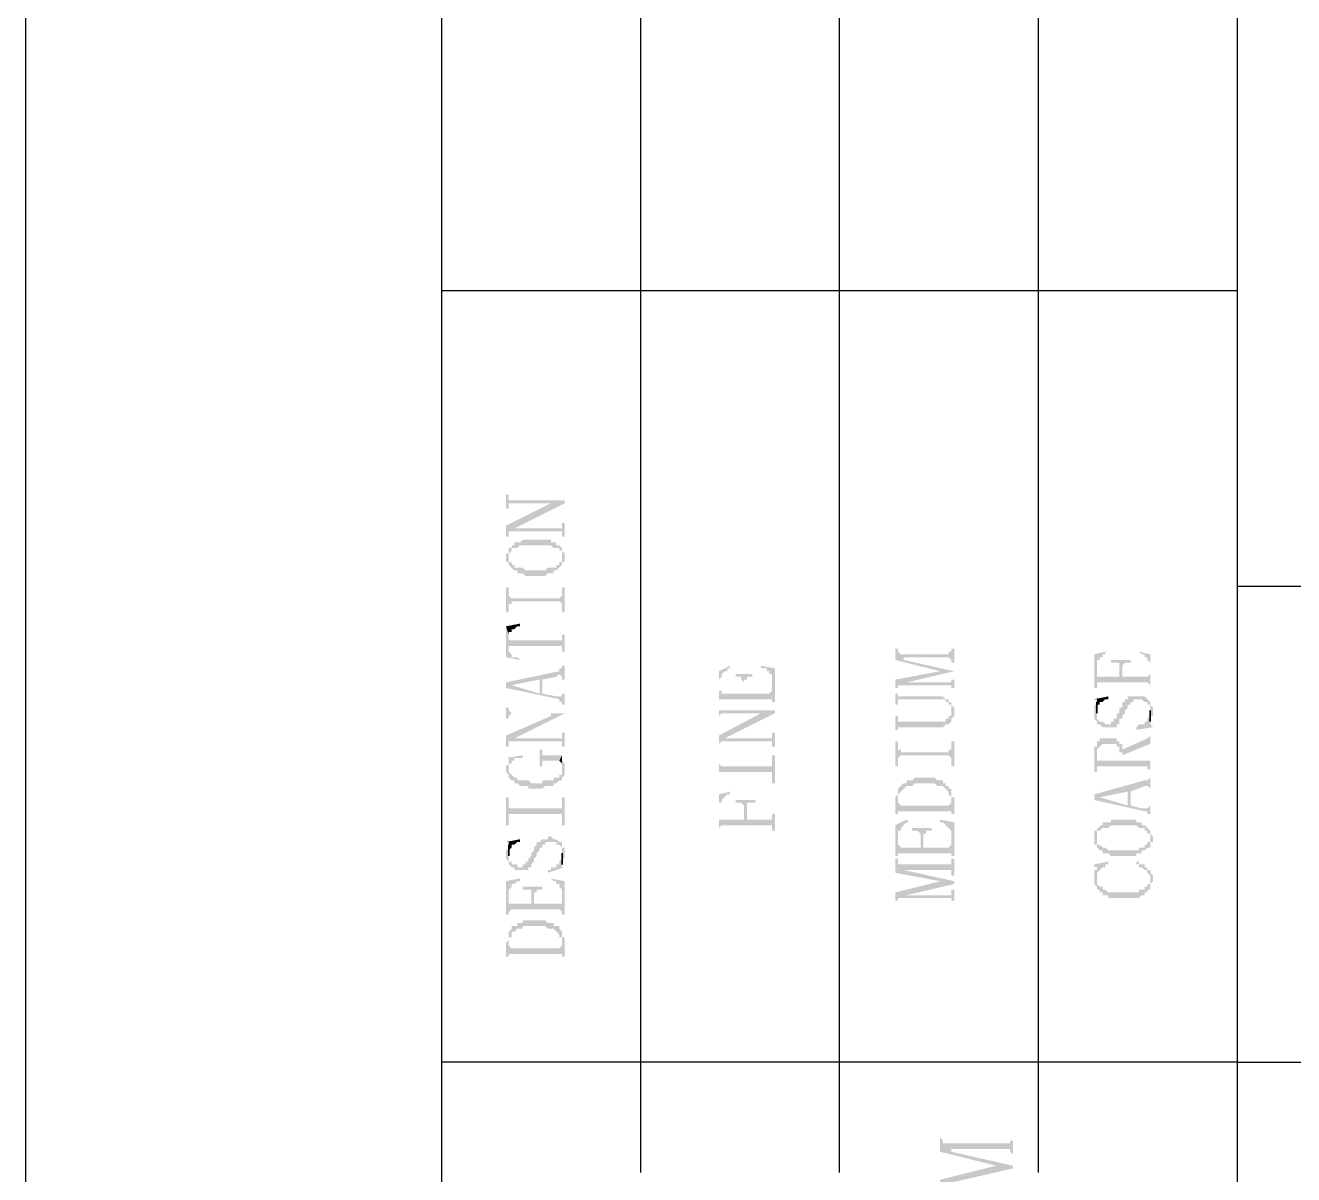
# Model space of a CAD drawing. Header units: millimetres. Extents: x 7018 to 13530, y 4187 to 5692.
# Drawn here: x 8881.97 to 8902.4, y 4550.47 to 4569 of the extents above; entities that cross this region are included whole.
import ezdxf

# ---------------------------------------------------------------- set-up
doc = ezdxf.new("R2010")
doc.units = ezdxf.units.MM

msp = doc.modelspace()

# ---------------------------------------------------------------- hatches: boundary and pattern name
at = {"transparency": 33554559}
for points in [[(8889.713, 4561.43), (8889.713, 4561.204), (8889.759, 4561.204), (8889.759, 4561.294), (8890.661, 4561.294), (8890.661, 4561.339), (8889.759, 4561.339), (8889.759, 4561.43)], [(8889.713, 4560.933), (8889.713, 4560.753), (8889.759, 4560.753), (8889.759, 4560.843), (8889.804, 4560.843), (8889.849, 4560.888), (8890.661, 4561.294), (8890.436, 4561.294)], [(8889.804, 4560.843), (8890.616, 4560.843), (8890.616, 4560.753), (8890.661, 4560.753), (8890.661, 4560.978), (8890.616, 4560.978), (8890.616, 4560.933), (8890.616, 4560.888), (8889.849, 4560.888)], [(8889.759, 4560.527), (8889.759, 4560.437), (8889.759, 4560.482), (8889.759, 4560.482), (8889.804, 4560.527), (8889.804, 4560.572), (8889.894, 4560.572), (8889.939, 4560.617), (8890.436, 4560.617), (8890.481, 4560.572), (8890.571, 4560.572), (8890.571, 4560.527), (8890.616, 4560.527), (8890.616, 4560.482), (8890.616, 4560.437), (8890.616, 4560.572), (8890.616, 4560.572), (8890.571, 4560.617), (8890.526, 4560.617), (8890.526, 4560.662), (8890.436, 4560.662), (8890.436, 4560.708), (8889.984, 4560.708), (8889.939, 4560.662), (8889.849, 4560.662), (8889.849, 4560.617), (8889.804, 4560.617), (8889.804, 4560.572), (8889.759, 4560.572)], [(8889.713, 4560.437), (8889.713, 4560.392), (8889.713, 4560.347), (8889.759, 4560.347), (8889.759, 4560.301), (8889.759, 4560.301), (8889.804, 4560.256), (8889.804, 4560.256), (8889.849, 4560.211), (8889.894, 4560.211), (8889.894, 4560.166), (8889.984, 4560.166), (8890.029, 4560.121), (8890.345, 4560.121), (8890.39, 4560.166), (8890.481, 4560.166), (8890.481, 4560.211), (8890.526, 4560.211), (8890.571, 4560.256), (8890.571, 4560.256), (8890.616, 4560.301), (8890.616, 4560.347), (8890.661, 4560.347), (8890.661, 4560.392), (8890.661, 4560.437), (8890.661, 4560.482), (8890.661, 4560.482), (8890.616, 4560.527), (8890.616, 4560.437), (8890.616, 4560.392), (8890.616, 4560.347), (8890.571, 4560.347), (8890.571, 4560.301), (8890.526, 4560.301), (8890.526, 4560.256), (8890.39, 4560.256), (8890.345, 4560.211), (8890.029, 4560.211), (8889.984, 4560.256), (8889.849, 4560.256), (8889.849, 4560.301), (8889.804, 4560.301), (8889.804, 4560.347), (8889.759, 4560.347), (8889.759, 4560.392), (8889.759, 4560.527), (8889.759, 4560.482), (8889.713, 4560.482)], [(8889.713, 4559.94), (8889.713, 4559.534), (8889.759, 4559.534), (8889.759, 4559.67), (8889.804, 4559.67), (8889.804, 4559.715), (8890.571, 4559.715), (8890.616, 4559.67), (8890.616, 4559.534), (8890.661, 4559.534), (8890.661, 4559.94), (8890.616, 4559.94), (8890.616, 4559.805), (8890.616, 4559.805), (8890.571, 4559.76), (8889.804, 4559.76), (8889.759, 4559.805), (8889.759, 4559.94)], [(8889.713, 4559.309), (8889.759, 4559.173), (8889.759, 4559.218), (8889.804, 4559.218), (8889.804, 4559.263), (8889.849, 4559.263), (8889.894, 4559.309), (8889.939, 4559.309), (8889.939, 4559.354)], [(8889.713, 4559.309), (8889.713, 4558.812), (8889.939, 4558.767), (8889.939, 4558.767), (8889.894, 4558.812), (8889.804, 4558.812), (8889.804, 4558.857), (8889.804, 4558.857), (8889.759, 4558.902), (8889.759, 4559.173)], [(8889.759, 4559.173), (8889.759, 4558.947), (8889.759, 4558.993), (8890.616, 4558.993), (8890.616, 4558.902), (8890.661, 4558.902), (8890.661, 4559.173), (8890.616, 4559.173), (8890.616, 4559.128), (8890.616, 4559.083), (8889.759, 4559.083), (8889.759, 4559.128)], [(8895.987, 4558.947), (8895.987, 4558.767), (8896.709, 4558.586), (8896.935, 4558.586), (8896.122, 4558.767), (8896.122, 4558.812), (8896.077, 4558.857), (8896.077, 4558.857), (8896.032, 4558.902), (8896.032, 4558.947), (8896.032, 4558.947)], [(8896.077, 4558.857), (8896.122, 4558.812), (8896.844, 4558.812), (8896.889, 4558.767), (8896.889, 4558.722), (8896.935, 4558.722), (8896.935, 4558.947), (8896.889, 4558.947), (8896.889, 4558.902), (8896.844, 4558.902), (8896.844, 4558.857)], [(8899.191, 4558.857), (8899.191, 4558.316), (8899.236, 4558.316), (8899.236, 4558.677), (8899.236, 4558.722), (8899.236, 4558.767), (8899.281, 4558.767), (8899.281, 4558.812), (8899.327, 4558.812), (8899.327, 4558.857), (8899.372, 4558.857), (8899.372, 4558.902)], [(8899.913, 4558.902), (8899.913, 4558.902), (8899.958, 4558.857), (8900.004, 4558.857), (8900.004, 4558.812), (8900.049, 4558.812), (8900.049, 4558.767), (8900.049, 4558.767), (8900.094, 4558.722), (8900.094, 4558.677), (8900.094, 4558.316), (8900.094, 4558.857)], [(8889.713, 4558.406), (8889.713, 4558.316), (8889.804, 4558.361), (8890.255, 4558.451), (8890.255, 4558.225), (8890.3, 4558.451), (8890.526, 4558.496), (8890.526, 4558.496), (8890.571, 4558.541), (8890.616, 4558.496), (8890.616, 4558.451), (8890.661, 4558.451), (8890.661, 4558.677), (8890.616, 4558.677), (8890.616, 4558.632), (8890.571, 4558.632), (8890.571, 4558.586)], [(8893.144, 4558.586), (8893.144, 4558.09), (8893.144, 4558.451), (8893.144, 4558.451), (8893.189, 4558.496), (8893.189, 4558.541), (8893.189, 4558.541), (8893.234, 4558.586), (8893.279, 4558.586), (8893.279, 4558.632), (8893.324, 4558.632), (8893.324, 4558.677)], [(8893.82, 4558.632), (8893.911, 4558.632), (8893.911, 4558.586), (8893.956, 4558.586), (8893.956, 4558.541), (8894.001, 4558.541), (8894.001, 4558.496), (8894.001, 4558.09), (8894.046, 4558.09), (8894.046, 4558.632), (8893.82, 4558.677)], [(8899.236, 4558.361), (8899.236, 4558.406), (8900.049, 4558.406), (8900.094, 4558.361), (8900.094, 4558.541), (8900.094, 4558.541), (8900.049, 4558.496), (8899.643, 4558.496), (8899.643, 4558.632), (8899.597, 4558.496), (8899.236, 4558.496), (8899.236, 4558.677)], [(8899.462, 4558.767), (8899.462, 4558.722), (8899.597, 4558.722), (8899.597, 4558.677), (8899.597, 4558.496), (8899.643, 4558.632), (8899.643, 4558.677), (8899.643, 4558.677), (8899.688, 4558.722), (8899.778, 4558.722), (8899.778, 4558.767)], [(8889.713, 4558.316), (8890.571, 4558.135), (8890.571, 4558.09), (8890.616, 4558.09), (8890.616, 4558.045), (8890.661, 4558.045), (8890.661, 4558.225), (8890.616, 4558.225), (8890.616, 4558.18), (8890.526, 4558.18), (8890.3, 4558.225), (8890.3, 4558.451), (8890.255, 4558.225), (8889.804, 4558.361), (8889.804, 4558.361)], [(8893.144, 4558.09), (8893.144, 4558.135), (8894.001, 4558.135), (8894.001, 4558.27), (8894.001, 4558.27), (8893.956, 4558.225), (8893.55, 4558.225), (8893.55, 4558.406), (8893.55, 4558.225), (8893.189, 4558.225), (8893.189, 4558.27), (8893.144, 4558.27), (8893.144, 4558.451)], [(8893.414, 4558.541), (8893.414, 4558.496), (8893.505, 4558.496), (8893.505, 4558.451), (8893.505, 4558.451), (8893.55, 4558.406), (8893.55, 4558.225), (8893.55, 4558.406), (8893.55, 4558.451), (8893.595, 4558.451), (8893.595, 4558.496), (8893.685, 4558.496), (8893.685, 4558.541)], [(8895.987, 4558.451), (8895.987, 4558.316), (8896.032, 4558.316), (8896.032, 4558.361), (8896.077, 4558.361), (8896.167, 4558.406), (8896.935, 4558.586), (8896.709, 4558.586)], [(8896.077, 4558.361), (8896.889, 4558.361), (8896.889, 4558.316), (8896.935, 4558.316), (8896.935, 4558.451), (8896.889, 4558.451), (8896.889, 4558.406), (8896.167, 4558.406)], [(8895.987, 4558.225), (8895.987, 4558.045), (8896.032, 4558.045), (8896.032, 4558.09), (8896.032, 4558.135), (8896.799, 4558.135), (8896.799, 4558.09), (8896.844, 4558.09), (8896.844, 4558.045), (8896.889, 4558.045), (8896.889, 4557.955), (8896.889, 4558.09), (8896.844, 4558.09), (8896.844, 4558.135), (8896.799, 4558.135), (8896.754, 4558.18), (8896.032, 4558.18), (8896.032, 4558.225), (8896.032, 4558.225)], [(8893.144, 4558.045), (8893.144, 4557.819), (8893.144, 4557.864), (8893.144, 4557.864), (8893.189, 4557.909), (8894.046, 4557.909), (8894.046, 4557.955), (8893.144, 4557.955)], [(8895.987, 4557.864), (8895.987, 4557.639), (8896.032, 4557.639), (8896.032, 4557.684), (8896.754, 4557.684), (8896.799, 4557.729), (8896.844, 4557.729), (8896.889, 4557.774), (8896.889, 4557.819), (8896.889, 4557.819), (8896.935, 4557.864), (8896.935, 4557.955), (8896.935, 4558), (8896.935, 4558), (8896.889, 4558.045), (8896.889, 4557.909), (8896.889, 4557.864), (8896.844, 4557.864), (8896.844, 4557.819), (8896.799, 4557.819), (8896.799, 4557.774), (8896.032, 4557.774), (8896.032, 4557.819), (8896.032, 4557.864)], [(8899.191, 4557.909), (8899.191, 4557.819), (8899.191, 4557.819), (8899.236, 4557.774), (8899.236, 4557.729), (8899.281, 4557.729), (8899.327, 4557.684), (8899.552, 4557.684), (8899.552, 4557.729), (8899.597, 4557.729), (8899.597, 4557.774), (8899.597, 4557.819), (8899.643, 4557.819), (8899.643, 4557.864), (8899.643, 4557.864), (8899.688, 4557.909), (8899.688, 4557.955), (8899.688, 4557.955), (8899.733, 4558), (8899.733, 4558.045), (8899.778, 4558.045), (8899.778, 4558.09), (8899.823, 4558.09), (8899.823, 4558.135), (8899.958, 4558.135), (8900.004, 4558.09), (8900.049, 4558.09), (8900.049, 4558.045), (8900.094, 4558.045), (8900.094, 4557.955), (8900.094, 4557.819), (8900.094, 4557.864), (8900.139, 4557.864), (8900.139, 4557.955), (8900.139, 4558), (8900.094, 4558.045), (8900.094, 4558.09), (8900.094, 4558.09), (8900.049, 4558.135), (8900.049, 4558.135), (8900.004, 4558.18), (8899.733, 4558.18), (8899.733, 4558.135), (8899.688, 4558.135), (8899.688, 4558.09), (8899.643, 4558.09), (8899.643, 4558), (8899.597, 4558), (8899.597, 4557.909), (8899.552, 4557.909), (8899.552, 4557.819), (8899.507, 4557.819), (8899.507, 4557.774), (8899.462, 4557.774), (8899.462, 4557.729), (8899.372, 4557.729), (8899.327, 4557.774), (8899.281, 4557.774), (8899.236, 4557.819), (8899.236, 4557.864), (8899.236, 4558.045), (8899.191, 4558.045), (8899.191, 4558), (8899.191, 4557.955)], [(8899.191, 4558.135), (8899.236, 4558.135), (8899.236, 4557.955), (8899.236, 4558.045), (8899.281, 4558.045), (8899.281, 4558.09), (8899.327, 4558.09), (8899.372, 4558.135), (8899.417, 4558.135), (8899.417, 4558.18)], [(8889.713, 4558), (8889.713, 4557.819), (8889.759, 4557.819), (8889.759, 4557.864), (8889.759, 4557.864), (8889.804, 4557.909), (8890.436, 4557.909), (8890.436, 4557.864), (8890.661, 4557.909), (8889.804, 4557.909), (8889.759, 4557.955), (8889.759, 4558)], [(8889.713, 4557.548), (8889.713, 4557.368), (8889.759, 4557.368), (8889.759, 4557.413), (8889.759, 4557.458), (8889.804, 4557.458), (8889.849, 4557.503), (8890.661, 4557.909), (8890.436, 4557.864)], [(8893.144, 4557.548), (8893.144, 4557.368), (8893.144, 4557.413), (8893.144, 4557.413), (8893.189, 4557.458), (8893.189, 4557.458), (8893.234, 4557.503), (8894.046, 4557.909), (8893.82, 4557.909)], [(8899.868, 4557.684), (8899.868, 4557.639), (8900.139, 4557.684), (8900.094, 4557.729), (8900.094, 4557.909), (8900.094, 4557.864), (8900.049, 4557.819), (8900.049, 4557.774), (8900.004, 4557.774), (8900.004, 4557.729), (8899.913, 4557.729)], [(8889.804, 4557.458), (8890.616, 4557.458), (8890.616, 4557.413), (8890.616, 4557.368), (8890.661, 4557.368), (8890.661, 4557.594), (8890.616, 4557.594), (8890.616, 4557.503), (8889.849, 4557.503)], [(8893.189, 4557.458), (8894.001, 4557.458), (8894.001, 4557.368), (8894.046, 4557.368), (8894.046, 4557.594), (8894.001, 4557.594), (8894.001, 4557.548), (8894.001, 4557.503), (8893.234, 4557.503)], [(8899.643, 4557.323), (8899.643, 4557.232), (8900.094, 4557.413), (8900.094, 4557.594), (8900.094, 4557.548), (8900.094, 4557.548), (8900.049, 4557.503), (8900.049, 4557.503)], [(8895.987, 4557.458), (8895.987, 4557.052), (8896.032, 4557.052), (8896.032, 4557.187), (8896.032, 4557.187), (8896.077, 4557.232), (8896.844, 4557.232), (8896.889, 4557.187), (8896.889, 4557.052), (8896.935, 4557.052), (8896.935, 4557.458), (8896.889, 4557.458), (8896.889, 4557.323), (8896.844, 4557.323), (8896.844, 4557.278), (8896.077, 4557.278), (8896.077, 4557.323), (8896.032, 4557.323), (8896.032, 4557.458)], [(8899.191, 4557.278), (8899.191, 4556.962), (8899.236, 4556.962), (8899.236, 4557.278), (8899.236, 4557.323), (8899.236, 4557.323), (8899.281, 4557.368), (8899.281, 4557.368), (8899.327, 4557.413), (8899.552, 4557.413), (8899.552, 4557.368), (8899.597, 4557.368), (8899.597, 4557.323), (8899.597, 4557.278), (8899.643, 4557.278), (8899.643, 4557.142), (8899.643, 4557.413), (8899.597, 4557.413), (8899.597, 4557.458), (8899.552, 4557.458), (8899.552, 4557.503), (8899.281, 4557.503), (8899.281, 4557.458), (8899.236, 4557.458), (8899.236, 4557.413), (8899.236, 4557.368), (8899.191, 4557.368)], [(8899.236, 4557.007), (8899.236, 4557.052), (8900.049, 4557.052), (8900.049, 4557.007), (8900.094, 4557.007), (8900.094, 4556.962), (8900.094, 4557.187), (8900.094, 4557.142), (8899.643, 4557.142), (8899.643, 4557.323), (8899.643, 4557.413), (8899.643, 4557.142), (8899.236, 4557.142), (8899.236, 4557.232)], [(8889.713, 4557.187), (8889.759, 4557.187), (8889.759, 4557.007), (8889.759, 4557.052), (8889.759, 4557.097), (8889.804, 4557.097), (8889.804, 4557.142), (8889.849, 4557.142), (8889.849, 4557.187), (8889.984, 4557.187), (8889.984, 4557.232)], [(8890.255, 4557.323), (8890.255, 4557.052), (8890.3, 4557.052), (8890.3, 4557.097), (8890.3, 4557.142), (8890.571, 4557.142), (8890.616, 4557.232), (8890.3, 4557.232), (8890.3, 4557.278), (8890.3, 4557.323)], [(8890.571, 4557.142), (8890.616, 4557.097), (8890.616, 4557.052), (8890.616, 4557.007), (8890.616, 4557.142), (8890.616, 4557.232)], [(8893.144, 4557.232), (8893.144, 4556.781), (8893.144, 4556.962), (8894.001, 4556.962), (8894.001, 4556.781), (8894.046, 4556.781), (8894.046, 4557.232), (8894.001, 4557.232), (8894.001, 4557.097), (8894.001, 4557.052), (8893.189, 4557.052), (8893.144, 4557.097)], [(8889.713, 4557.007), (8889.713, 4556.962), (8889.713, 4556.962), (8889.759, 4556.917), (8889.759, 4556.871), (8889.759, 4556.871), (8889.804, 4556.826), (8889.849, 4556.826), (8889.849, 4556.781), (8889.894, 4556.781), (8889.939, 4556.736), (8890.075, 4556.736), (8890.075, 4556.691), (8890.3, 4556.691), (8890.345, 4556.736), (8890.481, 4556.736), (8890.481, 4556.781), (8890.526, 4556.781), (8890.571, 4556.826), (8890.616, 4556.826), (8890.616, 4556.871), (8890.616, 4556.871), (8890.661, 4556.917), (8890.661, 4556.962), (8890.661, 4557.052), (8890.661, 4557.097), (8890.661, 4557.097), (8890.616, 4557.142), (8890.616, 4557.007), (8890.616, 4556.962), (8890.616, 4556.917), (8890.571, 4556.917), (8890.571, 4556.871), (8890.481, 4556.871), (8890.481, 4556.826), (8890.3, 4556.826), (8890.3, 4556.781), (8890.12, 4556.781), (8890.075, 4556.826), (8889.894, 4556.826), (8889.894, 4556.871), (8889.849, 4556.871), (8889.804, 4556.917), (8889.804, 4556.917), (8889.759, 4556.962), (8889.759, 4557.007), (8889.759, 4557.142), (8889.759, 4557.097), (8889.713, 4557.052), (8889.713, 4557.052)], [(8895.987, 4556.51), (8895.987, 4556.285), (8896.032, 4556.285), (8896.032, 4556.51), (8896.032, 4556.555), (8896.032, 4556.601), (8896.077, 4556.646), (8896.077, 4556.646), (8896.122, 4556.691), (8896.122, 4556.691), (8896.167, 4556.736), (8896.258, 4556.736), (8896.303, 4556.781), (8896.619, 4556.781), (8896.664, 4556.736), (8896.754, 4556.736), (8896.799, 4556.691), (8896.799, 4556.691), (8896.844, 4556.646), (8896.844, 4556.601), (8896.844, 4556.601), (8896.889, 4556.555), (8896.889, 4556.51), (8896.889, 4556.285), (8896.935, 4556.285), (8896.935, 4556.51), (8896.935, 4556.555), (8896.889, 4556.555), (8896.889, 4556.646), (8896.889, 4556.691), (8896.844, 4556.691), (8896.844, 4556.736), (8896.799, 4556.736), (8896.799, 4556.781), (8896.754, 4556.781), (8896.754, 4556.826), (8896.664, 4556.826), (8896.619, 4556.871), (8896.303, 4556.871), (8896.258, 4556.826), (8896.167, 4556.826), (8896.167, 4556.781), (8896.122, 4556.781), (8896.077, 4556.736), (8896.077, 4556.736), (8896.032, 4556.691), (8896.032, 4556.601), (8896.032, 4556.601), (8895.987, 4556.555), (8895.987, 4556.555)], [(8899.191, 4556.601), (8899.191, 4556.51), (8899.281, 4556.555), (8899.733, 4556.646), (8899.733, 4556.42), (8899.778, 4556.646), (8900.004, 4556.736), (8900.049, 4556.736), (8900.094, 4556.691), (8900.094, 4556.646), (8900.094, 4556.871), (8900.094, 4556.871), (8900.049, 4556.826), (8900.004, 4556.826)], [(8893.144, 4556.601), (8893.144, 4556.014), (8893.144, 4556.375), (8893.144, 4556.465), (8893.189, 4556.465), (8893.189, 4556.51), (8893.189, 4556.51), (8893.234, 4556.555), (8893.234, 4556.555), (8893.279, 4556.601), (8893.324, 4556.601), (8893.324, 4556.646)], [(8899.191, 4556.51), (8900.004, 4556.33), (8900.049, 4556.33), (8900.049, 4556.285), (8900.094, 4556.285), (8900.094, 4556.24), (8900.094, 4556.42), (8900.094, 4556.42), (8900.049, 4556.375), (8899.958, 4556.375), (8899.778, 4556.42), (8899.778, 4556.646), (8899.733, 4556.42), (8899.281, 4556.555), (8899.281, 4556.555)], [(8889.713, 4556.555), (8889.713, 4556.104), (8889.759, 4556.104), (8889.759, 4556.24), (8889.759, 4556.285), (8890.616, 4556.285), (8890.616, 4556.104), (8890.661, 4556.104), (8890.661, 4556.555), (8890.616, 4556.555), (8890.616, 4556.42), (8890.616, 4556.375), (8889.759, 4556.375), (8889.759, 4556.555)], [(8893.144, 4556.059), (8893.144, 4556.059), (8893.189, 4556.104), (8894.001, 4556.104), (8894.001, 4556.014), (8894.046, 4556.014), (8894.046, 4556.285), (8894.001, 4556.285), (8894.001, 4556.24), (8894.001, 4556.194), (8893.595, 4556.194), (8893.595, 4556.375), (8893.55, 4556.194), (8893.144, 4556.194), (8893.144, 4556.375)], [(8893.414, 4556.51), (8893.414, 4556.465), (8893.505, 4556.465), (8893.55, 4556.42), (8893.55, 4556.194), (8893.595, 4556.375), (8893.595, 4556.42), (8893.595, 4556.465), (8893.73, 4556.465), (8893.73, 4556.51)], [(8896.032, 4556.285), (8896.032, 4556.33), (8896.889, 4556.33), (8896.889, 4556.285), (8896.889, 4556.51), (8896.889, 4556.465), (8896.889, 4556.465), (8896.844, 4556.42), (8896.077, 4556.42), (8896.032, 4556.465), (8896.032, 4556.51)], [(8895.987, 4556.104), (8895.987, 4555.608), (8896.032, 4555.608), (8896.032, 4555.969), (8896.032, 4556.014), (8896.077, 4556.014), (8896.077, 4556.059), (8896.077, 4556.059), (8896.122, 4556.104), (8896.122, 4556.104), (8896.167, 4556.149), (8896.213, 4556.149), (8896.167, 4556.194)], [(8896.709, 4556.149), (8896.754, 4556.149), (8896.799, 4556.104), (8896.799, 4556.104), (8896.844, 4556.059), (8896.844, 4556.059), (8896.889, 4556.014), (8896.889, 4555.608), (8896.935, 4555.608), (8896.935, 4556.149), (8896.709, 4556.194)], [(8899.236, 4556.014), (8899.236, 4555.878), (8899.236, 4555.969), (8899.236, 4556.014), (8899.281, 4556.014), (8899.327, 4556.059), (8899.417, 4556.059), (8899.462, 4556.104), (8899.868, 4556.104), (8899.913, 4556.059), (8900.004, 4556.059), (8900.004, 4556.014), (8900.049, 4556.014), (8900.049, 4555.969), (8900.094, 4555.969), (8900.094, 4555.924), (8900.094, 4555.878), (8900.094, 4556.014), (8900.094, 4556.014), (8900.049, 4556.059), (8900.049, 4556.059), (8900.004, 4556.104), (8899.958, 4556.104), (8899.958, 4556.149), (8899.868, 4556.149), (8899.868, 4556.194), (8899.462, 4556.194), (8899.462, 4556.149), (8899.327, 4556.149), (8899.327, 4556.104), (8899.281, 4556.104), (8899.281, 4556.059), (8899.236, 4556.059)], [(8896.032, 4555.608), (8896.032, 4555.653), (8896.889, 4555.653), (8896.889, 4555.608), (8896.889, 4555.788), (8896.889, 4555.788), (8896.844, 4555.743), (8896.438, 4555.743), (8896.438, 4555.924), (8896.393, 4555.743), (8896.077, 4555.743), (8896.032, 4555.788), (8896.032, 4555.969)], [(8896.258, 4556.059), (8896.258, 4556.014), (8896.348, 4556.014), (8896.393, 4555.969), (8896.393, 4555.924), (8896.393, 4555.743), (8896.438, 4555.924), (8896.438, 4555.969), (8896.483, 4555.969), (8896.483, 4556.014), (8896.574, 4556.014), (8896.574, 4556.059)], [(8899.191, 4555.878), (8899.191, 4555.833), (8899.191, 4555.788), (8899.236, 4555.788), (8899.236, 4555.743), (8899.236, 4555.743), (8899.281, 4555.698), (8899.327, 4555.698), (8899.327, 4555.653), (8899.417, 4555.653), (8899.462, 4555.608), (8899.868, 4555.608), (8899.868, 4555.653), (8899.958, 4555.653), (8899.958, 4555.698), (8900.004, 4555.698), (8900.049, 4555.743), (8900.094, 4555.743), (8900.094, 4555.788), (8900.094, 4555.833), (8900.139, 4555.833), (8900.139, 4555.878), (8900.139, 4555.924), (8900.139, 4555.924), (8900.094, 4555.969), (8900.094, 4556.014), (8900.094, 4555.878), (8900.094, 4555.833), (8900.049, 4555.833), (8900.049, 4555.788), (8900.004, 4555.788), (8900.004, 4555.743), (8899.913, 4555.743), (8899.913, 4555.698), (8899.417, 4555.698), (8899.372, 4555.743), (8899.327, 4555.743), (8899.281, 4555.788), (8899.236, 4555.788), (8899.236, 4555.833), (8899.236, 4555.878), (8899.236, 4556.014), (8899.191, 4556.014), (8899.191, 4555.969), (8899.191, 4555.924)], [(8889.713, 4555.608), (8889.713, 4555.563), (8889.713, 4555.563), (8889.759, 4555.517), (8889.759, 4555.472), (8889.759, 4555.472), (8889.804, 4555.427), (8889.849, 4555.427), (8889.849, 4555.382), (8890.075, 4555.382), (8890.075, 4555.427), (8890.12, 4555.427), (8890.12, 4555.472), (8890.12, 4555.472), (8890.165, 4555.517), (8890.165, 4555.563), (8890.21, 4555.608), (8890.21, 4555.653), (8890.255, 4555.698), (8890.255, 4555.743), (8890.3, 4555.743), (8890.3, 4555.788), (8890.345, 4555.788), (8890.345, 4555.833), (8890.526, 4555.833), (8890.526, 4555.788), (8890.571, 4555.788), (8890.616, 4555.743), (8890.616, 4555.698), (8890.616, 4555.517), (8890.616, 4555.563), (8890.661, 4555.563), (8890.661, 4555.608), (8890.661, 4555.653), (8890.661, 4555.698), (8890.661, 4555.743), (8890.616, 4555.743), (8890.616, 4555.788), (8890.616, 4555.833), (8890.571, 4555.833), (8890.526, 4555.878), (8890.481, 4555.878), (8890.436, 4555.924), (8890.39, 4555.924), (8890.39, 4555.878), (8890.3, 4555.878), (8890.255, 4555.833), (8890.21, 4555.833), (8890.21, 4555.788), (8890.21, 4555.788), (8890.165, 4555.743), (8890.165, 4555.698), (8890.12, 4555.653), (8890.12, 4555.608), (8890.075, 4555.563), (8890.075, 4555.517), (8890.029, 4555.517), (8890.029, 4555.472), (8889.984, 4555.472), (8889.984, 4555.427), (8889.894, 4555.427), (8889.894, 4555.472), (8889.804, 4555.472), (8889.804, 4555.517), (8889.759, 4555.517), (8889.759, 4555.608), (8889.759, 4555.743), (8889.759, 4555.743), (8889.713, 4555.698), (8889.713, 4555.653)], [(8889.713, 4555.833), (8889.759, 4555.833), (8889.759, 4555.698), (8889.759, 4555.698), (8889.804, 4555.743), (8889.804, 4555.788), (8889.849, 4555.788), (8889.894, 4555.833), (8889.939, 4555.833), (8889.939, 4555.878)], [(8890.39, 4555.382), (8890.39, 4555.337), (8890.661, 4555.427), (8890.616, 4555.427), (8890.616, 4555.608), (8890.616, 4555.563), (8890.616, 4555.563), (8890.571, 4555.517), (8890.571, 4555.472), (8890.526, 4555.472), (8890.526, 4555.427), (8890.436, 4555.427), (8890.436, 4555.382)], [(8895.987, 4555.563), (8895.987, 4555.337), (8896.709, 4555.201), (8896.709, 4555.201), (8896.935, 4555.156), (8896.935, 4555.201), (8896.122, 4555.382), (8896.122, 4555.382), (8896.077, 4555.472), (8896.032, 4555.472), (8896.032, 4555.563)], [(8896.077, 4555.472), (8896.122, 4555.382), (8896.889, 4555.382), (8896.889, 4555.292), (8896.935, 4555.292), (8896.935, 4555.563), (8896.889, 4555.563), (8896.889, 4555.517), (8896.889, 4555.472), (8896.844, 4555.472)], [(8899.191, 4555.472), (8899.191, 4555.427), (8899.236, 4555.427), (8899.236, 4555.111), (8899.236, 4555.247), (8899.236, 4555.337), (8899.236, 4555.337), (8899.281, 4555.382), (8899.281, 4555.382), (8899.327, 4555.427), (8899.372, 4555.427), (8899.372, 4555.472), (8899.417, 4555.472), (8899.417, 4555.517)], [(8899.191, 4555.247), (8899.191, 4555.201), (8899.191, 4555.156), (8899.191, 4555.156), (8899.236, 4555.111), (8899.236, 4555.382), (8899.191, 4555.382), (8899.191, 4555.292), (8899.191, 4555.292)], [(8899.236, 4555.111), (8899.236, 4555.066), (8899.281, 4555.066), (8899.281, 4555.021), (8899.327, 4555.021), (8899.327, 4554.976), (8899.417, 4554.976), (8899.417, 4554.931), (8899.913, 4554.931), (8899.958, 4554.976), (8900.004, 4554.976), (8900.004, 4555.021), (8900.049, 4555.021), (8900.049, 4555.066), (8900.094, 4555.066), (8900.094, 4555.111), (8900.094, 4555.156), (8900.139, 4555.201), (8900.139, 4555.247), (8900.139, 4555.292), (8900.094, 4555.337), (8900.094, 4555.382), (8900.094, 4555.201), (8900.094, 4555.156), (8900.049, 4555.156), (8900.049, 4555.111), (8900.004, 4555.111), (8900.004, 4555.066), (8899.913, 4555.066), (8899.913, 4555.021), (8899.417, 4555.021), (8899.372, 4555.066), (8899.327, 4555.066), (8899.327, 4555.111), (8899.281, 4555.111), (8899.236, 4555.156), (8899.236, 4555.201), (8899.236, 4555.247)], [(8899.868, 4555.472), (8899.913, 4555.472), (8899.913, 4555.427), (8899.958, 4555.427), (8900.004, 4555.382), (8900.049, 4555.382), (8900.049, 4555.337), (8900.049, 4555.337), (8900.094, 4555.292), (8900.094, 4555.247), (8900.094, 4555.382), (8900.049, 4555.382), (8900.049, 4555.427), (8900.004, 4555.427), (8900.004, 4555.472), (8899.913, 4555.472), (8899.913, 4555.517), (8899.868, 4555.517)], [(8889.713, 4555.201), (8889.713, 4554.66), (8889.759, 4554.66), (8889.759, 4555.021), (8889.759, 4555.066), (8889.759, 4555.066), (8889.804, 4555.111), (8889.804, 4555.156), (8889.849, 4555.156), (8889.894, 4555.201), (8889.939, 4555.201), (8889.939, 4555.247)], [(8890.436, 4555.247), (8890.436, 4555.247), (8890.481, 4555.201), (8890.526, 4555.201), (8890.526, 4555.156), (8890.571, 4555.156), (8890.571, 4555.111), (8890.616, 4555.066), (8890.616, 4555.021), (8890.616, 4554.66), (8890.661, 4554.66), (8890.661, 4555.201)], [(8895.987, 4555.021), (8895.987, 4554.886), (8896.032, 4554.886), (8896.032, 4554.931), (8896.077, 4554.931), (8896.167, 4554.976), (8896.935, 4555.156), (8896.709, 4555.201)], [(8889.759, 4554.705), (8889.759, 4554.705), (8889.804, 4554.75), (8890.571, 4554.75), (8890.616, 4554.705), (8890.616, 4554.886), (8890.616, 4554.84), (8890.165, 4554.84), (8890.165, 4554.976), (8890.12, 4554.84), (8889.759, 4554.84), (8889.759, 4555.021)], [(8889.984, 4555.111), (8889.984, 4555.066), (8890.12, 4555.066), (8890.12, 4555.021), (8890.12, 4554.84), (8890.165, 4554.976), (8890.165, 4555.021), (8890.21, 4555.021), (8890.21, 4555.066), (8890.3, 4555.066), (8890.3, 4555.111)], [(8896.077, 4554.931), (8896.889, 4554.931), (8896.889, 4554.886), (8896.935, 4554.886), (8896.935, 4555.066), (8896.889, 4555.066), (8896.889, 4555.021), (8896.889, 4554.976), (8896.167, 4554.976)], [(8889.713, 4554.209), (8889.713, 4553.983), (8889.759, 4553.983), (8889.759, 4554.209), (8889.759, 4554.299), (8889.804, 4554.299), (8889.804, 4554.344), (8889.804, 4554.389), (8889.849, 4554.389), (8889.894, 4554.434), (8889.984, 4554.434), (8889.984, 4554.479), (8890.345, 4554.479), (8890.39, 4554.434), (8890.481, 4554.434), (8890.526, 4554.389), (8890.526, 4554.389), (8890.571, 4554.344), (8890.571, 4554.299), (8890.616, 4554.299), (8890.616, 4554.254), (8890.616, 4554.209), (8890.616, 4553.983), (8890.661, 4553.983), (8890.661, 4554.209), (8890.661, 4554.299), (8890.616, 4554.299), (8890.616, 4554.344), (8890.616, 4554.389), (8890.616, 4554.389), (8890.571, 4554.434), (8890.571, 4554.479), (8890.481, 4554.479), (8890.481, 4554.525), (8890.39, 4554.525), (8890.345, 4554.57), (8889.984, 4554.57), (8889.984, 4554.525), (8889.894, 4554.525), (8889.894, 4554.479), (8889.804, 4554.479), (8889.804, 4554.434), (8889.804, 4554.434), (8889.759, 4554.389), (8889.759, 4554.344), (8889.759, 4554.254), (8889.759, 4554.254)], [(8889.759, 4553.983), (8889.759, 4554.028), (8890.616, 4554.028), (8890.616, 4553.983), (8890.616, 4554.209), (8890.616, 4554.163), (8890.616, 4554.163), (8890.571, 4554.118), (8889.804, 4554.118), (8889.759, 4554.163), (8889.759, 4554.209)], [(8896.709, 4551.066), (8896.709, 4550.84), (8897.612, 4550.615), (8897.612, 4550.615), (8897.882, 4550.57), (8897.882, 4550.615), (8896.889, 4550.84), (8896.889, 4550.885), (8896.799, 4550.976), (8896.754, 4550.976), (8896.754, 4551.021), (8896.754, 4551.021), (8896.709, 4551.066)], [(8896.799, 4550.976), (8896.889, 4550.885), (8897.837, 4550.885), (8897.837, 4550.84), (8897.837, 4550.84), (8897.882, 4550.795), (8897.882, 4550.75), (8897.882, 4551.066), (8897.882, 4551.021), (8897.837, 4551.021), (8897.837, 4550.976), (8897.792, 4550.976)], [(8896.709, 4550.389), (8896.709, 4550.208), (8896.709, 4550.254), (8896.754, 4550.254), (8896.754, 4550.299), (8896.799, 4550.299), (8896.889, 4550.344), (8897.882, 4550.57), (8897.612, 4550.615)]]:
    msp.add_hatch(color=256, dxfattribs=at).paths.add_polyline_path(points)

# ---------------------------------------------------------------- linework, layer by layer
msp.add_line((8888.675, 4815.918), (8888.675, 4529.177))
for points in [[(9301.969, 4524.918), (9301.969, 4821.918), (8881.969, 4821.918), (8881.969, 4524.918)], [(8899.236, 4558.045), (8899.236, 4557.909), (8899.236, 4557.955), (8899.236, 4558.09), (8899.236, 4558.09)], [(8900.094, 4557.909), (8900.094, 4557.774), (8900.094, 4557.955)], [(8889.759, 4555.743), (8889.759, 4555.608), (8889.759, 4555.788), (8889.759, 4555.788)], [(8890.616, 4555.608), (8890.616, 4555.472), (8890.616, 4555.653)]]:
    msp.add_lwpolyline(points, close=True)
for points in [[(8901.493, 4815.918), (8901.493, 4529.177)], [(8891.88, 4643.525), (8891.88, 4550.508)], [(8895.084, 4643.525), (8895.084, 4550.508)], [(8898.289, 4643.525), (8898.289, 4550.508)], [(8888.675, 4564.724), (8901.493, 4564.724)], [(8901.493, 4559.957), (9297.931, 4559.957)], [(8901.493, 4552.285), (8888.675, 4552.285)], [(8901.493, 4552.285), (9197.623, 4552.285)]]:
    msp.add_lwpolyline(points)

doc.saveas('drawing.dxf')
